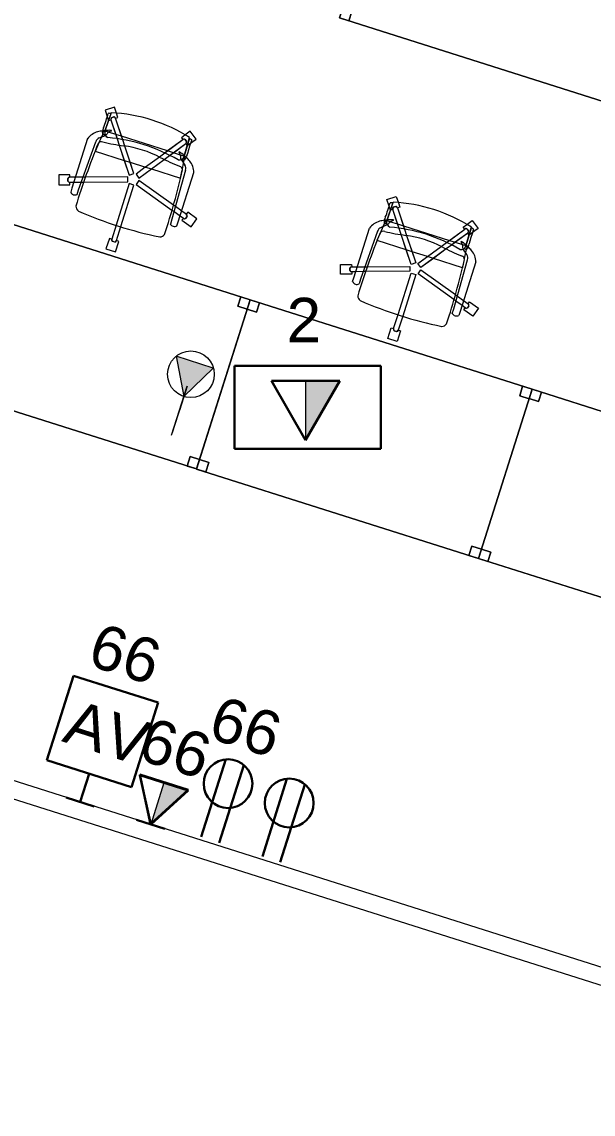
# Model space of a CAD drawing. Header units: inches. Extents: x 385 to 2249, y -1781 to -36.
# Drawn here: x 1451.6 to 1567.5, y -802.5 to -580.9 of the extents above; entities that cross this region are included whole.
import ezdxf

# ---------------------------------------------------------------- set-up
doc = ezdxf.new("R2010")
doc.units = ezdxf.units.IN
doc.header["$MEASUREMENT"] = 0
for name, color, linetype, lineweight in [('A-ANNO-NOTE', 131, 'Continuous', 30), ('I-FURN', 30, 'Continuous', 9), ('I-WALL', 2, 'Continuous', 13)]:
    doc.layers.add(name, color=color, linetype=linetype, lineweight=lineweight)
doc.styles.add('Swis721 Lt BT', font='swissl.ttf', dxfattribs={"height": 9})

# ---------------------------------------------------------------- blocks, each defined once
blk = doc.blocks.new('Rectangular Table - Rectangular Table-5809067-Level 5 POWER _ SIGNAL')
at = {"layer": 'I-FURN'}
for p, q in [((-28, 18), (-30, 18)), ((-30, 18), (-30, 16)), ((-30, 16), (-30, 18)), ((-30, 18), (-28, 18)), ((30, 18), (-30, 18)), ((-30, 18), (-30, -18)), ((-30, -18), (-30, 18)), ((-30, 18), (30, 18)), ((-28, 16), (-28, 18)), ((-28, 18), (-28, 16)), ((28, 18), (28, 16)), ((30, 18), (28, 18)), ((28, 18), (30, 18)), ((28, 16), (28, 18)), ((30, 16), (30, 18)), ((30, 18), (30, 16)), ((30, -18), (30, 18)), ((30, 18), (30, -18)), ((-30, 16), (-28, 16)), ((-28, 16), (-30, 16)), ((28, 16), (30, 16)), ((30, 16), (28, 16)), ((-28, -16), (-30, -16)), ((-30, -16), (-30, -18)), ((-30, -18), (-30, -16)), ((-30, -16), (-28, -16)), ((-28, -18), (-28, -16)), ((-28, -16), (-28, -18)), ((30, -16), (28, -16)), ((28, -16), (28, -18)), ((28, -18), (28, -16)), ((28, -16), (30, -16)), ((30, -18), (30, -16)), ((30, -16), (30, -18)), ((-30, -18), (-28, -18)), ((-28, -18), (-30, -18)), ((-30, -18), (30, -18)), ((30, -18), (-30, -18)), ((28, -18), (30, -18)), ((30, -18), (28, -18))]:
    blk.add_line(p, q, dxfattribs=at)
blk = doc.blocks.new('Rectangular Table - Rectangular Table-5809079-Level 5 POWER _ SIGNAL')
at = {"layer": 'I-FURN'}
for p, q in [((-28, 18), (-30, 18)), ((-30, 18), (-30, 16)), ((-30, 16), (-30, 18)), ((-30, 18), (-28, 18)), ((30, 18), (-30, 18)), ((-30, 18), (-30, -18)), ((-30, -18), (-30, 18)), ((-30, 18), (30, 18)), ((-28, 16), (-28, 18)), ((-28, 18), (-28, 16)), ((28, 18), (28, 16)), ((30, 18), (28, 18)), ((28, 18), (30, 18)), ((28, 16), (28, 18)), ((30, 16), (30, 18)), ((30, 18), (30, 16)), ((30, -18), (30, 18)), ((30, 18), (30, -18)), ((-30, 16), (-28, 16)), ((-28, 16), (-30, 16)), ((28, 16), (30, 16)), ((30, 16), (28, 16)), ((-28, -16), (-30, -16)), ((-30, -16), (-30, -18)), ((-30, -18), (-30, -16)), ((-30, -16), (-28, -16)), ((-28, -18), (-28, -16)), ((-28, -16), (-28, -18)), ((30, -16), (28, -16)), ((28, -16), (28, -18)), ((28, -18), (28, -16)), ((28, -16), (30, -16)), ((30, -18), (30, -16)), ((30, -16), (30, -18)), ((-30, -18), (-28, -18)), ((-28, -18), (-30, -18)), ((-30, -18), (30, -18)), ((30, -18), (-30, -18)), ((28, -18), (30, -18)), ((30, -18), (28, -18))]:
    blk.add_line(p, q, dxfattribs=at)
blk = doc.blocks.new('F-Haworth_Chair_X99-Seminar - X99 Advanced Seminar Chair-V97-Level 5 POWER _ SIGNAL')
at = {"layer": 'I-FURN'}
for p, q in [((-8.08, 12.82), (-9.7, 11.65)), ((-8.08, 12.82), (-9.7, 11.65)), ((-9.7, 11.65), (-8.88, 10.52)), ((-9.7, 11.65), (-8.88, 10.52)), ((-8.34, 11.52), (-8.42, 7.57)), ((-8.42, 7.57), (-8.34, 11.37)), ((-7.29, 11.74), (-8.08, 12.82)), ((-7.29, 11.74), (-8.08, 12.82)), ((-6.76, 11), (-7.29, 11.74)), ((-6.76, 11), (-7.29, 11.74)), ((7.29, 11.74), (6.76, 11)), ((7.29, 11.74), (6.76, 11)), ((8.08, 12.82), (7.29, 11.74)), ((8.08, 12.82), (7.29, 11.74)), ((9.7, 11.65), (8.08, 12.82)), ((9.7, 11.65), (8.08, 12.82)), ((8.42, 7.57), (8.34, 11.52)), ((8.34, 11.37), (8.42, 7.57)), ((8.88, 10.52), (9.7, 11.65)), ((8.88, 10.52), (9.7, 11.65)), ((-8.88, 10.52), (-8.38, 9.83)), ((-8.88, 10.52), (-8.38, 9.83)), ((-8.38, 9.83), (-7.99, 10.11)), ((-8.38, 9.83), (-7.99, 10.11)), ((-8, 10.58), (-7.59, 10.88)), ((-8, 10.58), (-7.59, 10.88)), ((-7.59, 10.87), (-7.99, 10.57)), ((-7.59, 10.87), (-7.99, 10.57)), ((-7.97, 10.12), (-6.14, 7.6)), ((-7.97, 10.12), (-5.57, 6.82)), ((-4.9, 7.6), (-7.16, 10.71)), ((-4.47, 7.01), (-7.16, 10.71)), ((-7.15, 10.72), (-6.76, 11)), ((-7.15, 10.72), (-6.76, 11)), ((7.16, 10.71), (4.47, 7.01)), ((7.16, 10.71), (4.9, 7.6)), ((5.57, 6.82), (7.97, 10.12)), ((6.14, 7.6), (7.97, 10.12)), ((6.76, 11), (7.15, 10.72)), ((6.76, 11), (7.15, 10.72)), ((7.59, 10.88), (8, 10.58)), ((7.59, 10.88), (8, 10.58)), ((7.99, 10.57), (7.59, 10.87)), ((7.99, 10.57), (7.59, 10.87)), ((7.99, 10.11), (8.38, 9.83)), ((7.99, 10.11), (8.38, 9.83)), ((8.38, 9.83), (8.88, 10.52)), ((8.38, 9.83), (8.88, 10.52)), ((-9.13, 5.92), (-8.07, 6.77)), ((-8.68, 6.87), (-8.75, 6.22)), ((-8.65, 7.11), (-8.68, 6.91)), ((-8.62, 7.42), (-8.65, 7.14)), ((-8.6, 7.6), (-8.62, 7.43)), ((-8.61, 6.81), (-8.23, 6.95)), ((-8.49, 7.6), (-8.56, 7.6)), ((-7.65, 7.6), (-8.4, 7.6)), ((-8.07, 6.77), (-7.95, 6.87)), ((-6.14, 7.6), (-7.65, 7.6)), ((-7.18, 7.99), (-7.21, 8.13)), ((-4.9, 7.6), (-6.14, 7.6)), ((-6.14, 7.6), (-5.57, 6.82)), ((-5.57, 6.82), (-4.79, 5.75)), ((-5.57, 6.82), (-4.79, 5.75)), ((4.9, 7.6), (-4.9, 7.6)), ((-4.47, 7.01), (-4.9, 7.6)), ((-3.68, 5.91), (-4.47, 7.01)), ((-3.68, 5.91), (-4.47, 7.01)), ((4.47, 7.01), (3.68, 5.91)), ((4.47, 7.01), (3.68, 5.91)), ((4.9, 7.6), (4.47, 7.01)), ((4.79, 5.75), (5.57, 6.82)), ((4.79, 5.75), (5.57, 6.82)), ((6.14, 7.6), (4.9, 7.6)), ((5.57, 6.82), (6.14, 7.6)), ((7.65, 7.6), (6.14, 7.6)), ((7.21, 8.13), (7.18, 7.99)), ((8.4, 7.6), (7.65, 7.6)), ((7.95, 6.87), (8.03, 6.81)), ((8.07, 6.77), (9.13, 5.92)), ((8.23, 6.95), (8.61, 6.81)), ((8.56, 7.6), (8.49, 7.6)), ((8.62, 7.43), (8.6, 7.6)), ((8.68, 6.87), (8.62, 7.42)), ((8.75, 6.22), (8.68, 6.87)), ((-11.32, 5.06), (-11.32, -5.48)), ((-9.92, -5.36), (-9.57, 4.97)), ((-8.9, 4.8), (-9.07, 3.2)), ((-8.88, 4.99), (-8.89, 4.91)), ((-8.75, 6.22), (-8.88, 4.99)), ((-4.79, 5.75), (-2.89, 3.12)), ((-4.79, 5.75), (-1.04, 0.58)), ((-1.65, 3.12), (-3.68, 5.91)), ((-0.23, 1.17), (-3.68, 5.91)), ((1.04, 0.58), (4.79, 5.75)), ((3.68, 5.91), (1.63, 3.09)), ((3.68, 5.91), (1.65, 3.12)), ((2.89, 3.12), (4.79, 5.75)), ((8.88, 4.99), (8.75, 6.22)), ((8.89, 4.91), (8.88, 4.99)), ((9.07, 3.2), (8.9, 4.8)), ((9.57, 4.97), (9.92, -5.36)), ((11.32, -5.48), (11.32, 5.06)), ((-9.07, 3.2), (-9.07, 3.12)), ((-9.07, 3.12), (-2.89, 3.12)), ((-2.89, 3.12), (-1.65, 3.12)), ((-2.89, 3.12), (-1.04, 0.58)), ((-1.65, 3.12), (1.65, 3.12)), ((-0.23, 1.17), (-1.65, 3.12)), ((1.6, 3.06), (0.23, 1.17)), ((1.6, 3.06), (0.23, 1.17)), ((1.04, 0.58), (2.89, 3.12)), ((1.65, 3.12), (2.89, 3.12)), ((2.89, 3.12), (9.07, 3.12)), ((9.07, 3.12), (9.07, 3.2)), ((-1.18, 0.14), (-9.37, -2.52)), ((-1.18, 0.14), (-9.37, -2.52)), ((-0.87, -0.81), (-1.18, 0.14)), ((-0.87, -0.81), (-1.18, 0.14)), ((-1.04, 0.58), (-0.23, 1.17)), ((-1.04, 0.58), (-0.23, 1.17)), ((0.23, 1.17), (1.04, 0.58)), ((0.23, 1.17), (1.04, 0.58)), ((1.18, 0.14), (0.87, -0.81)), ((1.18, 0.14), (0.87, -0.81)), ((9.37, -2.52), (1.18, 0.14)), ((9.37, -2.52), (1.18, 0.14)), ((-9.38, -3.57), (-0.87, -0.81)), ((-9.38, -3.57), (-0.87, -0.81)), ((-0.5, -1.08), (-0.5, -9.91)), ((0.5, -1.08), (-0.5, -1.08)), ((-0.5, -1.08), (-0.5, -9.91)), ((0.5, -1.08), (-0.5, -1.08)), ((0.5, -9.91), (0.5, -1.08)), ((0.5, -9.91), (0.5, -1.08)), ((0.87, -0.81), (9.38, -3.57)), ((0.87, -0.81), (9.38, -3.57)), ((-12.55, -3.03), (-14.69, -3.72)), ((-12.55, -3.03), (-14.69, -3.72)), ((-14.69, -3.72), (-14.08, -5.62)), ((-14.69, -3.72), (-14.08, -5.62)), ((-12.53, -4.34), (-12.69, -3.85)), ((-12.53, -4.34), (-12.69, -3.85)), ((-12.68, -3.86), (-12.52, -4.33)), ((-12.68, -3.86), (-12.52, -4.33)), ((-12.4, -3.49), (-12.55, -3.03)), ((-12.4, -3.49), (-12.55, -3.03)), ((-11.32, -3.15), (-12.4, -3.5)), ((-11.32, -3.15), (-12.4, -3.5)), ((-12.09, -4.45), (-11.32, -4.21)), ((-12.09, -4.45), (-11.32, -4.21)), ((-9.83, -2.67), (-11.32, -3.15)), ((-9.83, -2.67), (-11.32, -3.15)), ((-11.32, -4.21), (-9.86, -3.73)), ((-11.32, -4.21), (-9.86, -3.73)), ((-9.86, -3.73), (-9.38, -3.57)), ((-9.86, -3.73), (-9.38, -3.57)), ((-9.37, -2.52), (-9.83, -2.67)), ((-9.37, -2.52), (-9.83, -2.67)), ((9.83, -2.67), (9.37, -2.52)), ((9.83, -2.67), (9.37, -2.52)), ((9.38, -3.57), (9.86, -3.73)), ((9.38, -3.57), (9.86, -3.73)), ((11.32, -3.15), (9.83, -2.67)), ((11.32, -3.15), (9.83, -2.67)), ((9.86, -3.73), (11.32, -4.21)), ((9.86, -3.73), (11.32, -4.21)), ((12.4, -3.5), (11.32, -3.15)), ((12.4, -3.5), (11.32, -3.15)), ((11.32, -4.21), (12.09, -4.45)), ((11.32, -4.21), (12.09, -4.45)), ((12.55, -3.03), (12.4, -3.49)), ((12.55, -3.03), (12.4, -3.49)), ((12.52, -4.33), (12.68, -3.86)), ((12.52, -4.33), (12.68, -3.86)), ((12.69, -3.85), (12.53, -4.34)), ((12.69, -3.85), (12.53, -4.34)), ((14.69, -3.72), (12.55, -3.03)), ((14.69, -3.72), (12.55, -3.03)), ((14.08, -5.62), (14.69, -3.72)), ((14.08, -5.62), (14.69, -3.72)), ((-14.08, -5.62), (-11.94, -4.93)), ((-14.08, -5.62), (-11.94, -4.93)), ((-11.94, -4.93), (-12.09, -4.47)), ((-11.94, -4.93), (-12.09, -4.47)), ((-11.32, -5.48), (-11.3, -6.32)), ((-9.92, -6.36), (-9.92, -5.36)), ((9.92, -5.36), (9.92, -6.36)), ((11.3, -6.32), (11.32, -5.48)), ((12.09, -4.47), (11.94, -4.93)), ((12.09, -4.47), (11.94, -4.93)), ((11.94, -4.93), (14.08, -5.62)), ((11.94, -4.93), (14.08, -5.62)), ((-0.5, -9.91), (-0.5, -12.88)), ((-0.5, -9.91), (-0.5, -12.88)), ((0.5, -12.88), (0.5, -9.91)), ((0.5, -12.88), (0.5, -9.91)), ((-0.52, -12.88), (-1, -12.88)), ((-1, -12.88), (-1, -15.13)), ((-0.52, -12.88), (-1, -12.88)), ((-1, -12.88), (-1, -15.13)), ((0.26, -13.26), (-0.26, -13.26)), ((0.26, -13.26), (-0.26, -13.26)), ((-0.25, -13.25), (0.25, -13.25)), ((-0.25, -13.25), (0.25, -13.25)), ((1, -12.88), (0.52, -12.88)), ((1, -12.88), (0.52, -12.88)), ((1, -15.13), (1, -12.88)), ((1, -15.13), (1, -12.88)), ((-1, -15.13), (1, -15.13)), ((-1, -15.13), (1, -15.13))]:
    blk.add_line(p, q, dxfattribs=at)
for centre, radius, start, end in [((-36.06, 10.03), 27.2, 355.9857, 2.5118), ((0, -20.73), 33.17, 104.5766, 105.5522), ((0, -20.29), 32.89, 75.3075, 104.696), ((0, -20.73), 33.17, 74.4478, 75.4234), ((36.06, 10.03), 27.2, 177.4882, 184.0143), ((-7.66, 10.36), 0.407, 147.1651, 216.8349), ((-7.66, 10.36), 0.407, 147.1651, 216.8349), ((-7.64, 10.36), 0.406, 148.6199, 216), ((-7.64, 10.36), 0.406, 148.6199, 216), ((-7.48, 10.49), 0.407, 35.1651, 104.8349), ((-7.48, 10.49), 0.407, 35.1651, 104.8349), ((-7.49, 10.47), 0.406, 36, 103.3801), ((-7.49, 10.47), 0.406, 36, 103.3801), ((7.48, 10.49), 0.407, 75.1651, 144.8349), ((7.48, 10.49), 0.407, 75.1651, 144.8349), ((7.49, 10.47), 0.406, 76.6199, 144), ((7.49, 10.47), 0.406, 117.0479, 144), ((7.49, 10.47), 0.406, 76.6199, 117.0479), ((7.64, 10.36), 0.406, 324, 31.3801), ((7.64, 10.36), 0.406, 324, 17.9041), ((7.66, 10.36), 0.407, 323.1651, 32.8349), ((7.66, 10.36), 0.407, 323.1651, 32.8349), ((7.64, 10.36), 0.406, 17.9041, 31.3801), ((-7.87, 3.92), 3.63, 121.9522, 161.8211), ((-4.71, -1.15), 9.61, 116.0036, 121.9522), ((-5.2, 7.86), 3.74, 175.9857, 189.9064), ((-4.71, -1.15), 9.61, 113.5094, 116.0036), ((-8.28, 7.33), 0.613, 189.9064, 237.4573), ((-4.71, -1.15), 9.61, 112.927, 113.3607), ((-4.71, -1.15), 9.61, 105.0666, 112.7369), ((-7.37, 7.55), 1.05, 178.8214, 214.7998), ((-7.37, 7.55), 1.05, 178.8214, 264.0446), ((-6.55, 6.76), 1.38, 147.5752, 174.9122), ((-6.55, 6.76), 1.38, 117.0503, 145.9813), ((0, -26.49), 33.83, 77.2285, 102.7715), ((6.55, 6.76), 1.38, 34.0187, 62.9497), ((4.71, -1.15), 9.61, 67.2631, 74.9334), ((7.37, 7.55), 1.05, 275.9554, 1.1786), ((6.55, 6.76), 1.38, 5.0878, 32.4248), ((7.37, 7.55), 1.05, 325.2002, 1.1786), ((4.71, -1.15), 9.61, 66.6393, 67.073), ((4.71, -1.15), 9.61, 63.9964, 66.4906), ((8.28, 7.33), 0.613, 302.5427, 350.0936), ((5.2, 7.86), 3.74, 350.0936, 4.0143), ((4.71, -1.15), 9.61, 58.0478, 63.9964), ((7.87, 3.92), 3.63, 18.1789, 58.0478), ((-8.18, 4.9), 1.39, 132.8922, 177.1987), ((144.06, -7.32), 153.52, 175.4787, 180.5251), ((-8.24, 4.59), 0.763, 84.2338, 165.7662), ((-11.32, 48.08), 42.84, 274.2301, 280.0233), ((0, -15.97), 22.19, 79.9767, 100.0233), ((11.32, 48.08), 42.84, 259.9767, 265.7699), ((8.24, 4.59), 0.763, 14.2338, 95.7662), ((-144.06, -7.32), 153.52, 359.4749, 4.5213), ((8.18, 4.9), 1.39, 2.8013, 47.1078), ((-12.28, -3.88), 0.407, 107.1651, 176.8349), ((-12.28, -3.88), 0.407, 107.1651, 176.8349), ((-12.27, -3.89), 0.406, 108, 175.3801), ((-12.27, -3.89), 0.406, 161.9041, 175.3801), ((-12.27, -3.89), 0.406, 121.476, 161.9041), ((-12.22, -4.09), 0.407, 219.1651, 288.8349), ((-12.22, -4.09), 0.407, 219.1651, 288.8349), ((-12.22, -4.07), 0.406, 220.6199, 274.524), ((-12.22, -4.07), 0.406, 220.6199, 288), ((-12.27, -3.89), 0.406, 108, 121.476), ((12.22, -4.07), 0.406, 252, 319.3801), ((12.22, -4.09), 0.407, 251.1651, 320.8349), ((12.22, -4.09), 0.407, 251.1651, 320.8349), ((12.22, -4.07), 0.406, 265.476, 305.9041), ((12.28, -3.88), 0.407, 3.1651, 72.8349), ((12.28, -3.88), 0.407, 3.1651, 72.8349), ((12.27, -3.89), 0.406, 45.0479, 72), ((12.27, -3.89), 0.406, 4.6199, 72), ((12.22, -4.07), 0.406, 305.9041, 319.3801), ((12.27, -3.89), 0.406, 4.6199, 45.0479), ((-12.22, -4.07), 0.406, 274.524, 288), ((-10.58, -5.68), 0.956, 221.8901, 314.1099), ((10.58, -5.68), 0.956, 225.8901, 318.1099), ((12.22, -4.07), 0.406, 252, 265.476), ((-8.21, -8.28), 1.31, 200.0433, 249.9567), ((8.21, -8.28), 1.31, 290.0433, 339.9567), ((0, 75.01), 84.96, 264.1475, 275.8525), ((-0.11, -12.88), 0.407, 179.1651, 248.8349), ((-0.11, -12.88), 0.407, 179.1651, 248.8349), ((-0.09, -12.88), 0.406, 180, 193.476), ((-0.09, -12.88), 0.406, 180, 247.3801), ((-0.09, -12.88), 0.406, 193.476, 233.9041), ((-0.09, -12.88), 0.406, 233.9041, 247.3801), ((0.09, -12.88), 0.406, 292.6199, 360), ((0.09, -12.88), 0.406, 292.6199, 306.0959), ((0.11, -12.88), 0.407, 291.1651, 0.8349), ((0.11, -12.88), 0.407, 291.1651, 0.8349), ((0.09, -12.88), 0.406, 306.0959, 346.524), ((0.09, -12.88), 0.406, 346.524, 360)]:
    blk.add_arc(centre, radius, start, end, dxfattribs=at)
blk = doc.blocks.new('Rectangular Table - Rectangular Table-V98-Level 5 POWER _ SIGNAL')
at = {"layer": 'I-FURN'}
for p, q in [((-28, 18), (-30, 18)), ((-30, 18), (-30, 16)), ((-30, 16), (-30, 18)), ((-30, 18), (-28, 18)), ((30, 18), (-30, 18)), ((-30, 18), (-30, -18)), ((-30, -18), (-30, 18)), ((-30, 18), (30, 18)), ((-28, 16), (-28, 18)), ((-28, 18), (-28, 16)), ((28, 18), (28, 16)), ((30, 18), (28, 18)), ((28, 18), (30, 18)), ((28, 16), (28, 18)), ((30, 16), (30, 18)), ((30, 18), (30, 16)), ((30, -18), (30, 18)), ((30, 18), (30, -18)), ((-30, 16), (-28, 16)), ((-28, 16), (-30, 16)), ((28, 16), (30, 16)), ((30, 16), (28, 16)), ((-28, -16), (-30, -16)), ((-30, -16), (-30, -18)), ((-30, -18), (-30, -16)), ((-30, -16), (-28, -16)), ((-28, -18), (-28, -16)), ((-28, -16), (-28, -18)), ((30, -16), (28, -16)), ((28, -16), (28, -18)), ((28, -18), (28, -16)), ((28, -16), (30, -16)), ((30, -18), (30, -16)), ((30, -16), (30, -18)), ((-30, -18), (-28, -18)), ((-28, -18), (-30, -18)), ((-30, -18), (30, -18)), ((30, -18), (-30, -18)), ((28, -18), (30, -18)), ((30, -18), (28, -18))]:
    blk.add_line(p, q, dxfattribs=at)
blk = doc.blocks.new('F-Haworth_Chair_X99-Seminar - X99 Advanced Seminar Chair-V99-Level 5 POWER _ SIGNAL')
at = {"layer": 'I-FURN'}
for p, q in [((-1, 15.13), (1, 15.13)), ((-1, 12.88), (-1, 15.13)), ((-1, 15.13), (1, 15.13)), ((-1, 12.88), (-1, 15.13)), ((1, 15.13), (1, 12.88)), ((1, 15.13), (1, 12.88)), ((-0.52, 12.88), (-1, 12.88)), ((-0.52, 12.88), (-1, 12.88)), ((-0.5, 9.91), (-0.5, 12.88)), ((-0.5, 9.91), (-0.5, 12.88)), ((0.26, 13.26), (-0.26, 13.26)), ((0.26, 13.26), (-0.26, 13.26)), ((-0.25, 13.25), (0.25, 13.25)), ((-0.25, 13.25), (0.25, 13.25)), ((0.5, 12.88), (0.5, 9.91)), ((0.5, 12.88), (0.5, 9.91)), ((1, 12.88), (0.52, 12.88)), ((1, 12.88), (0.52, 12.88)), ((-0.5, 1.08), (-0.5, 9.91)), ((-0.5, 1.08), (-0.5, 9.91)), ((0.5, 9.91), (0.5, 1.08)), ((0.5, 9.91), (0.5, 1.08)), ((-14.69, 3.72), (-14.08, 5.62)), ((-14.69, 3.72), (-14.08, 5.62)), ((-14.08, 5.62), (-11.94, 4.93)), ((-14.08, 5.62), (-11.94, 4.93)), ((-11.94, 4.93), (-12.09, 4.47)), ((-11.94, 4.93), (-12.09, 4.47)), ((-12.09, 4.45), (-11.32, 4.21)), ((-12.09, 4.45), (-11.32, 4.21)), ((-11.32, 5.48), (-11.3, 6.32)), ((-11.32, -5.06), (-11.32, 5.48)), ((-9.92, 6.36), (-9.92, 5.36)), ((-9.92, 5.36), (-9.57, -4.97)), ((9.57, -4.97), (9.92, 5.36)), ((9.92, 5.36), (9.92, 6.36)), ((11.3, 6.32), (11.32, 5.48)), ((11.32, 5.48), (11.32, -5.06)), ((11.32, 4.21), (12.09, 4.45)), ((11.32, 4.21), (12.09, 4.45)), ((11.94, 4.93), (14.08, 5.62)), ((11.94, 4.93), (14.08, 5.62)), ((12.09, 4.47), (11.94, 4.93)), ((12.09, 4.47), (11.94, 4.93)), ((14.08, 5.62), (14.69, 3.72)), ((14.08, 5.62), (14.69, 3.72)), ((-12.55, 3.03), (-14.69, 3.72)), ((-12.55, 3.03), (-14.69, 3.72)), ((-12.53, 4.34), (-12.69, 3.85)), ((-12.53, 4.34), (-12.69, 3.85)), ((-12.68, 3.86), (-12.52, 4.33)), ((-12.68, 3.86), (-12.52, 4.33)), ((-12.4, 3.49), (-12.55, 3.03)), ((-12.4, 3.49), (-12.55, 3.03)), ((-11.32, 3.15), (-12.4, 3.5)), ((-11.32, 3.15), (-12.4, 3.5)), ((-11.32, 4.21), (-9.86, 3.73)), ((-11.32, 4.21), (-9.86, 3.73)), ((-9.83, 2.67), (-11.32, 3.15)), ((-9.83, 2.67), (-11.32, 3.15)), ((-9.86, 3.73), (-9.38, 3.57)), ((-9.86, 3.73), (-9.38, 3.57)), ((-9.37, 2.52), (-9.83, 2.67)), ((-9.37, 2.52), (-9.83, 2.67)), ((-9.38, 3.57), (-0.87, 0.81)), ((-9.38, 3.57), (-0.87, 0.81)), ((-1.18, -0.14), (-9.37, 2.52)), ((-1.18, -0.14), (-9.37, 2.52)), ((0.87, 0.81), (9.38, 3.57)), ((0.87, 0.81), (9.38, 3.57)), ((9.37, 2.52), (1.18, -0.14)), ((9.37, 2.52), (1.18, -0.14)), ((9.83, 2.67), (9.37, 2.52)), ((9.83, 2.67), (9.37, 2.52)), ((9.38, 3.57), (9.86, 3.73)), ((9.38, 3.57), (9.86, 3.73)), ((11.32, 3.15), (9.83, 2.67)), ((11.32, 3.15), (9.83, 2.67)), ((9.86, 3.73), (11.32, 4.21)), ((9.86, 3.73), (11.32, 4.21)), ((12.4, 3.5), (11.32, 3.15)), ((12.4, 3.5), (11.32, 3.15)), ((12.55, 3.03), (12.4, 3.49)), ((12.55, 3.03), (12.4, 3.49)), ((12.52, 4.33), (12.68, 3.86)), ((12.52, 4.33), (12.68, 3.86)), ((12.69, 3.85), (12.53, 4.34)), ((12.69, 3.85), (12.53, 4.34)), ((14.69, 3.72), (12.55, 3.03)), ((14.69, 3.72), (12.55, 3.03)), ((-0.87, 0.81), (-1.18, -0.14)), ((-0.87, 0.81), (-1.18, -0.14)), ((0.5, 1.08), (-0.5, 1.08)), ((0.5, 1.08), (-0.5, 1.08)), ((1.18, -0.14), (0.87, 0.81)), ((1.18, -0.14), (0.87, 0.81)), ((-4.79, -5.75), (-1.04, -0.58)), ((-0.23, -1.17), (-3.68, -5.91)), ((-2.89, -3.12), (-1.04, -0.58)), ((-0.23, -1.17), (-1.65, -3.12)), ((-1.04, -0.58), (-0.23, -1.17)), ((-1.04, -0.58), (-0.23, -1.17)), ((0.23, -1.17), (1.04, -0.58)), ((0.23, -1.17), (1.04, -0.58)), ((1.65, -3.12), (0.23, -1.17)), ((3.68, -5.91), (0.23, -1.17)), ((1.04, -0.58), (2.89, -3.12)), ((1.04, -0.58), (4.79, -5.75)), ((-9.07, -3.12), (-2.89, -3.12)), ((-9.07, -3.2), (-9.07, -3.12)), ((-8.9, -4.8), (-9.07, -3.2)), ((-4.79, -5.75), (-2.89, -3.12)), ((-1.65, -3.12), (-3.68, -5.91)), ((-2.89, -3.12), (-1.65, -3.12)), ((-1.65, -3.12), (1.65, -3.12)), ((1.65, -3.12), (2.89, -3.12)), ((3.68, -5.91), (1.65, -3.12)), ((2.89, -3.12), (9.07, -3.12)), ((2.89, -3.12), (4.79, -5.75)), ((9.07, -3.2), (8.9, -4.8)), ((9.07, -3.12), (9.07, -3.2)), ((-9.13, -5.92), (-8.07, -6.77)), ((-8.88, -4.99), (-8.89, -4.91)), ((-8.75, -6.22), (-8.88, -4.99)), ((-8.68, -6.87), (-8.75, -6.22)), ((-5.57, -6.82), (-4.79, -5.75)), ((-5.57, -6.82), (-4.79, -5.75)), ((-3.68, -5.91), (-4.47, -7.01)), ((-3.68, -5.91), (-4.47, -7.01)), ((4.47, -7.01), (3.68, -5.91)), ((4.47, -7.01), (3.68, -5.91)), ((4.79, -5.75), (5.57, -6.82)), ((4.79, -5.75), (5.57, -6.82)), ((8.07, -6.77), (9.13, -5.92)), ((8.75, -6.22), (8.68, -6.87)), ((8.88, -4.99), (8.75, -6.22)), ((8.89, -4.91), (8.88, -4.99)), ((-8.62, -7.42), (-8.68, -6.87)), ((-8.6, -7.6), (-8.62, -7.43)), ((-8.61, -6.81), (-8.23, -6.95)), ((-8.49, -7.6), (-8.56, -7.6)), ((-8.42, -7.57), (-8.34, -11.37)), ((-8.34, -11.52), (-8.42, -7.57)), ((-7.65, -7.6), (-8.4, -7.6)), ((-8.03, -6.81), (-7.95, -6.87)), ((-7.97, -10.12), (-5.57, -6.82)), ((-7.97, -10.12), (-6.14, -7.6)), ((-6.14, -7.6), (-7.65, -7.6)), ((-7.18, -7.99), (-7.21, -8.13)), ((-4.47, -7.01), (-7.16, -10.71)), ((-4.9, -7.6), (-7.16, -10.71)), ((-6.14, -7.6), (-5.57, -6.82)), ((-4.9, -7.6), (-6.14, -7.6)), ((-4.47, -7.01), (-4.9, -7.6)), ((4.9, -7.6), (-4.9, -7.6)), ((4.9, -7.6), (4.47, -7.01)), ((7.16, -10.71), (4.47, -7.01)), ((6.14, -7.6), (4.9, -7.6)), ((7.16, -10.71), (4.9, -7.6)), ((5.57, -6.82), (6.14, -7.6)), ((5.57, -6.82), (7.97, -10.12)), ((7.65, -7.6), (6.14, -7.6)), ((6.14, -7.6), (7.97, -10.12)), ((7.21, -8.13), (7.18, -7.99)), ((8.4, -7.6), (7.65, -7.6)), ((7.95, -6.87), (8.07, -6.77)), ((8.23, -6.95), (8.61, -6.81)), ((8.34, -11.37), (8.42, -7.57)), ((8.42, -7.57), (8.34, -11.52)), ((8.56, -7.6), (8.49, -7.6)), ((8.62, -7.43), (8.6, -7.6)), ((8.68, -6.91), (8.62, -7.42)), ((-9.7, -11.65), (-8.88, -10.52)), ((-9.7, -11.65), (-8.88, -10.52)), ((-8.88, -10.52), (-8.38, -9.83)), ((-8.88, -10.52), (-8.38, -9.83)), ((-8.38, -9.83), (-7.99, -10.11)), ((-8.38, -9.83), (-7.99, -10.11)), ((-8, -10.58), (-7.59, -10.88)), ((-8, -10.58), (-7.59, -10.88)), ((-7.59, -10.87), (-7.99, -10.57)), ((-7.59, -10.87), (-7.99, -10.57)), ((-6.76, -11), (-7.29, -11.74)), ((-6.76, -11), (-7.29, -11.74)), ((-7.15, -10.72), (-6.76, -11)), ((-7.15, -10.72), (-6.76, -11)), ((6.76, -11), (7.15, -10.72)), ((6.76, -11), (7.15, -10.72)), ((7.29, -11.74), (6.76, -11)), ((7.29, -11.74), (6.76, -11)), ((7.99, -10.57), (7.59, -10.87)), ((7.99, -10.57), (7.59, -10.87)), ((7.59, -10.88), (8, -10.58)), ((7.59, -10.88), (8, -10.58)), ((7.99, -10.11), (8.38, -9.83)), ((7.99, -10.11), (8.38, -9.83)), ((8.38, -9.83), (8.88, -10.52)), ((8.38, -9.83), (8.88, -10.52)), ((8.88, -10.52), (9.7, -11.65)), ((8.88, -10.52), (9.7, -11.65)), ((-8.08, -12.82), (-9.7, -11.65)), ((-8.08, -12.82), (-9.7, -11.65)), ((-7.29, -11.74), (-8.08, -12.82)), ((-7.29, -11.74), (-8.08, -12.82)), ((8.08, -12.82), (7.29, -11.74)), ((8.08, -12.82), (7.29, -11.74)), ((9.7, -11.65), (8.08, -12.82)), ((9.7, -11.65), (8.08, -12.82))]:
    blk.add_line(p, q, dxfattribs=at)
for centre, radius, start, end in [((-0.11, 12.88), 0.407, 111.1651, 180.8349), ((-0.11, 12.88), 0.407, 111.1651, 180.8349), ((-0.09, 12.88), 0.406, 112.6199, 180), ((-0.09, 12.88), 0.406, 166.524, 180), ((-0.09, 12.88), 0.406, 126.0959, 166.524), ((-0.09, 12.88), 0.406, 112.6199, 126.0959), ((0.09, 12.88), 0.406, 53.9041, 67.3801), ((0.09, 12.88), 0.406, 0, 67.3801), ((0.11, 12.88), 0.407, 359.1651, 68.8349), ((0.11, 12.88), 0.407, 359.1651, 68.8349), ((0.09, 12.88), 0.406, 0, 53.9041), ((-8.21, 8.28), 1.31, 110.0433, 159.9567), ((0, -75.01), 84.96, 84.1475, 95.8525), ((8.21, 8.28), 1.31, 20.0433, 69.9567), ((144.06, 7.32), 153.52, 179.4749, 184.5213), ((-144.06, 7.32), 153.52, 355.4787, 0.5251), ((-12.22, 4.09), 0.407, 71.1651, 140.8349), ((-12.22, 4.09), 0.407, 71.1651, 140.8349), ((-12.22, 4.07), 0.406, 85.476, 139.3801), ((-12.22, 4.07), 0.406, 72, 139.3801), ((-12.22, 4.07), 0.406, 72, 85.476), ((-10.58, 5.68), 0.956, 45.8901, 138.1099), ((10.58, 5.68), 0.956, 41.8901, 134.1099), ((12.22, 4.09), 0.407, 39.1651, 108.8349), ((12.22, 4.09), 0.407, 39.1651, 108.8349), ((12.22, 4.07), 0.406, 81.0479, 108), ((12.22, 4.07), 0.406, 40.6199, 108), ((12.22, 4.07), 0.406, 40.6199, 81.0479), ((-12.28, 3.88), 0.407, 183.1651, 252.8349), ((-12.28, 3.88), 0.407, 183.1651, 252.8349), ((-12.27, 3.89), 0.406, 184.6199, 198.0959), ((-12.27, 3.89), 0.406, 184.6199, 252), ((-12.27, 3.89), 0.406, 198.0959, 238.524), ((-12.27, 3.89), 0.406, 238.524, 252), ((12.27, 3.89), 0.406, 288, 355.3801), ((12.28, 3.88), 0.407, 287.1651, 356.8349), ((12.28, 3.88), 0.407, 287.1651, 356.8349), ((12.27, 3.89), 0.406, 288, 341.9041), ((12.27, 3.89), 0.406, 341.9041, 355.3801), ((-7.87, -3.92), 3.63, 198.1789, 238.0478), ((-8.18, -4.9), 1.39, 182.8013, 227.1078), ((-8.24, -4.59), 0.763, 194.2338, 275.7662), ((-7.37, -7.55), 1.05, 95.9554, 181.1786), ((-11.32, -48.08), 42.84, 79.9767, 85.7699), ((0, 26.49), 33.83, 257.2285, 282.7715), ((0, 15.97), 22.19, 259.9767, 280.0233), ((11.32, -48.08), 42.84, 94.2301, 100.0233), ((7.37, -7.55), 1.05, 358.8214, 84.0446), ((8.24, -4.59), 0.763, 264.2338, 345.7662), ((8.18, -4.9), 1.39, 312.8922, 357.1987), ((7.87, -3.92), 3.63, 301.9522, 341.8211), ((-4.71, 1.15), 9.61, 238.0478, 243.9964), ((-5.2, -7.86), 3.74, 170.0936, 184.0143), ((-36.06, -10.03), 27.2, 357.4882, 4.0143), ((-4.71, 1.15), 9.61, 243.9964, 246.4906), ((-8.28, -7.33), 0.613, 122.5427, 170.0936), ((-4.71, 1.15), 9.61, 246.6393, 247.073), ((-7.37, -7.55), 1.05, 145.2002, 181.1786), ((-4.71, 1.15), 9.61, 247.2631, 254.9334), ((-6.55, -6.76), 1.38, 185.0878, 212.4248), ((-6.55, -6.76), 1.38, 214.0187, 242.9497), ((6.55, -6.76), 1.38, 297.0503, 325.9813), ((4.71, 1.15), 9.61, 285.0666, 292.7369), ((6.55, -6.76), 1.38, 327.5752, 354.9122), ((7.37, -7.55), 1.05, 358.8214, 34.7998), ((4.71, 1.15), 9.61, 292.927, 293.3607), ((4.71, 1.15), 9.61, 293.5094, 296.0036), ((8.28, -7.33), 0.613, 9.9064, 57.4573), ((36.06, -10.03), 27.2, 175.9857, 182.5118), ((5.2, -7.86), 3.74, 355.9857, 9.9064), ((4.71, 1.15), 9.61, 296.0036, 301.9522), ((-7.66, -10.36), 0.407, 143.1651, 212.8349), ((-7.66, -10.36), 0.407, 157.0991, 212.8349), ((-7.64, -10.36), 0.406, 144, 211.3801), ((-7.64, -10.36), 0.406, 144, 211.3801), ((-7.66, -10.36), 0.407, 143.1651, 157.0991), ((-7.49, -10.47), 0.406, 256.6199, 324), ((-7.48, -10.49), 0.407, 255.1651, 324.8349), ((-7.49, -10.47), 0.406, 256.6199, 297.0479), ((-7.48, -10.49), 0.407, 255.1651, 269.0991), ((-7.48, -10.49), 0.407, 269.0991, 283.033), ((-7.48, -10.49), 0.407, 283.033, 324.8349), ((-7.49, -10.47), 0.406, 297.0479, 324), ((7.48, -10.49), 0.407, 215.1651, 256.967), ((7.48, -10.49), 0.407, 215.1651, 284.8349), ((7.49, -10.47), 0.406, 216, 256.4281), ((7.49, -10.47), 0.406, 216, 283.3801), ((7.48, -10.49), 0.407, 256.967, 270.9009), ((7.49, -10.47), 0.406, 256.4281, 283.3801), ((7.48, -10.49), 0.407, 270.9009, 284.8349), ((7.64, -10.36), 0.406, 328.6199, 36), ((7.64, -10.36), 0.406, 328.6199, 36), ((7.66, -10.36), 0.407, 8.967, 36.8349), ((7.66, -10.36), 0.407, 327.1651, 36.8349), ((7.66, -10.36), 0.407, 327.1651, 341.0991), ((7.66, -10.36), 0.407, 341.0991, 355.033), ((7.66, -10.36), 0.407, 355.033, 8.967), ((0, 20.73), 33.17, 254.4478, 255.4234), ((0, 20.29), 32.89, 255.304, 284.6925), ((0, 20.73), 33.17, 284.5766, 285.5522)]:
    blk.add_arc(centre, radius, start, end, dxfattribs=at)
blk = doc.blocks.new('Rectangular Table - Rectangular Table-V100-Level 5 POWER _ SIGNAL')
at = {"layer": 'I-FURN'}
for p, q in [((-28, 18), (-30, 18)), ((-30, 18), (-30, 16)), ((-30, 16), (-30, 18)), ((-30, 18), (-28, 18)), ((30, 18), (-30, 18)), ((-30, 18), (-30, -18)), ((-30, -18), (-30, 18)), ((-30, 18), (30, 18)), ((-28, 16), (-28, 18)), ((-28, 18), (-28, 16)), ((28, 18), (28, 16)), ((30, 18), (28, 18)), ((28, 18), (30, 18)), ((28, 16), (28, 18)), ((30, 16), (30, 18)), ((30, 18), (30, 16)), ((30, -18), (30, 18)), ((30, 18), (30, -18)), ((-30, 16), (-28, 16)), ((-28, 16), (-30, 16)), ((28, 16), (30, 16)), ((30, 16), (28, 16)), ((-28, -16), (-30, -16)), ((-30, -16), (-30, -18)), ((-30, -18), (-30, -16)), ((-30, -16), (-28, -16)), ((-28, -18), (-28, -16)), ((-28, -16), (-28, -18)), ((30, -16), (28, -16)), ((28, -16), (28, -18)), ((28, -18), (28, -16)), ((28, -16), (30, -16)), ((30, -18), (30, -16)), ((30, -16), (30, -18)), ((-30, -18), (-28, -18)), ((-28, -18), (-30, -18)), ((-30, -18), (30, -18)), ((30, -18), (-30, -18)), ((28, -18), (30, -18)), ((30, -18), (28, -18))]:
    blk.add_line(p, q, dxfattribs=at)

msp = doc.modelspace()

# ---------------------------------------------------------------- hatches: boundary and pattern name
at = {"layer": 'A-ANNO-NOTE', "lineweight": 9}
for points in [[(1484.48, -656.96), (1490.46, -651.18), (1482.94, -648.79)], [(1509.19, -665.79), (1516.12, -653.79), (1509.19, -653.79)], [(1477.76, -743.78), (1485.38, -736.83), (1480.46, -735.27)]]:
    msp.add_hatch(color=256, dxfattribs=at).paths.add_polyline_path(points, flags=0)

# ---------------------------------------------------------------- linework, layer by layer
for p, q in [((1490.46, -651.18), (1482.94, -648.79)), ((1482.94, -648.79), (1484.48, -656.96)), ((1484.48, -656.96), (1490.46, -651.18)), ((1482.01, -664.75), (1485.15, -654.87)), ((1485.15, -654.87), (1482.15, -664.31)), ((1485.15, -654.87), (1483.58, -659.8)), ((1509.19, -653.79), (1509.19, -665.79)), ((1509.19, -665.79), (1516.12, -653.79)), ((1516.12, -653.79), (1509.19, -653.79)), ((1480.46, -735.27), (1477.76, -743.78)), ((1485.38, -736.83), (1480.46, -735.27)), ((1477.76, -743.78), (1485.38, -736.83))]:
    msp.add_line(p, q, dxfattribs=at)
at = {"layer": 'A-ANNO-NOTE'}
for p, q in [((1494.75, -650.74), (1524.47, -650.74)), ((1494.75, -667.55), (1494.75, -650.74)), ((1524.47, -650.74), (1524.47, -667.55)), ((1502.26, -653.79), (1516.12, -653.79)), ((1509.19, -665.79), (1502.26, -653.79)), ((1516.12, -653.79), (1509.19, -665.79)), ((1524.47, -667.55), (1494.75, -667.55)), ((1462.12, -713.57), (1456.68, -730.73)), ((1479.28, -719.02), (1462.12, -713.57)), ((1473.84, -736.17), (1479.28, -719.02)), ((1456.68, -730.73), (1473.84, -736.17)), ((1488.02, -746.28), (1493.02, -730.53)), ((1488.02, -746.28), (1493.02, -730.53)), ((1491.67, -747.44), (1496.67, -731.69)), ((1463.44, -739.17), (1465.26, -733.45)), ((1477.74, -743.71), (1475.53, -733.63)), ((1475.53, -733.63), (1485.36, -736.75)), ((1477.76, -743.78), (1475.54, -733.71)), ((1475.54, -733.71), (1485.38, -736.83)), ((1500.41, -750.21), (1505.41, -734.46)), ((1500.41, -750.21), (1505.41, -734.46)), ((1477.74, -743.71), (1485.36, -736.75)), ((1477.76, -743.78), (1485.38, -736.83)), ((1504.06, -751.37), (1509.06, -735.62)), ((1466.3, -740.08), (1460.58, -738.26)), ((1480.6, -744.61), (1474.88, -742.8))]:
    msp.add_line(p, q, dxfattribs=at)
at = {"layer": 'A-ANNO-NOTE', "lineweight": 9}
msp.add_circle((1485.92, -652.44), 4.73, dxfattribs=at)
at = {"layer": 'A-ANNO-NOTE'}
for centre in [(1493.46, -735.46), (1505.86, -739.39)]:
    msp.add_circle(centre, 4.95, dxfattribs=at)
at = {"layer": 'I-WALL'}
for p, q in [((1898.14, -877.09), (1005.31, -593.81)), ((1004.25, -597.15), (1696.73, -816.86))]:
    msp.add_line(p, q, dxfattribs=at)

# ---------------------------------------------------------------- block references
at = {"layer": 'I-FURN'}
for name, p, rotation in [('Rectangular Table - Rectangular Table-5809067-Level 5 POWER _ SIGNAL', (1550.12, -572.06), 162.396186574363), ('F-Haworth_Chair_X99-Seminar - X99 Advanced Seminar Chair-V97-Level 5 POWER _ SIGNAL', (1474.22, -612.89), 342.3961865743643), ('F-Haworth_Chair_X99-Seminar - X99 Advanced Seminar Chair-V99-Level 5 POWER _ SIGNAL', (1531.41, -631.04), 162.3961865743642), ('Rectangular Table - Rectangular Table-V98-Level 5 POWER _ SIGNAL', (1463.9, -645.41), 342.396186574364), ('Rectangular Table - Rectangular Table-V100-Level 5 POWER _ SIGNAL', (1521.09, -663.56), 162.3961865743644), ('Rectangular Table - Rectangular Table-5809079-Level 5 POWER _ SIGNAL', (1578.28, -681.7), 342.3961865743644)]:
    msp.add_blockref(name, p, dxfattribs=dict(at, rotation=rotation))

# ---------------------------------------------------------------- texts
at = {"layer": 'A-ANNO-NOTE', "lineweight": 9, "insert": (1505.35, -636.92), "char_height": 9, "width": 8.181, "attachment_point": 1, "style": 'Swis721 Lt BT'}
msp.add_mtext('2', dxfattribs=at)
at = {"layer": 'A-ANNO-NOTE', "lineweight": 9, "char_height": 9, "attachment_point": 1, "rotation": 342.3967, "style": 'Swis721 Lt BT'}
for s, insert, width in [('66', (1467.31, -702.71), 16.362), ('AV', (1462.26, -718.24), 18.18), ('66', (1491.77, -717.48), 16.362), ('66', (1477.47, -721.81), 16.362)]:
    msp.add_mtext(s, dxfattribs=dict(at, insert=insert, width=width))

doc.saveas('drawing.dxf')
